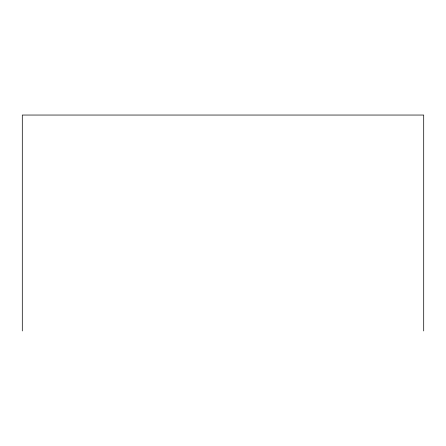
<?xml version="1.0" encoding="UTF-8"?>
<svg xmlns="http://www.w3.org/2000/svg" width="446" height="446" viewBox="0 0 446 446"><rect width="100%" height="100%" fill="white"/><g stroke="black" fill="none" stroke-linecap="round" stroke-linejoin="round"><path stroke-width="0.67" d="M423.7 330.954L423.7 115.046L22.3 115.046L22.3 330.954"/></g></svg>
